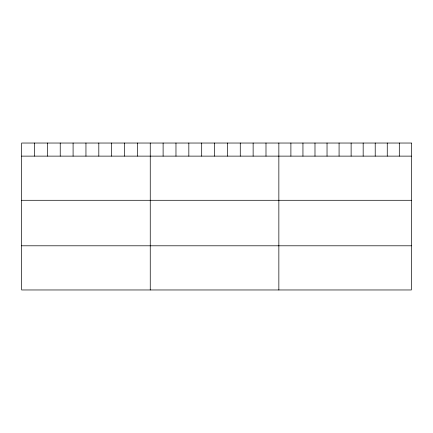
<?xml version="1.0" encoding="UTF-8"?>
<svg xmlns="http://www.w3.org/2000/svg" width="433" height="433" viewBox="0 0 433 433"><rect width="100%" height="100%" fill="white"/><g stroke="black" fill="none" stroke-linecap="round" stroke-linejoin="round"><path stroke-width="0.65" d="M21.65 156.124L411.35 156.124M21.65 200.29L411.35 200.29M21.65 245.798L411.35 245.798M399.307 143.036L399.307 156.124M387.259 143.036L387.259 156.124M375.216 143.036L375.216 156.124M363.168 143.036L363.168 156.124M351.125 143.036L351.125 156.124M339.077 143.036L339.077 156.124M327.034 143.036L327.034 156.124M314.986 143.036L314.986 156.124M302.943 143.036L302.943 156.124M290.895 143.036L290.895 156.124M278.852 143.036L278.852 289.964M265.992 143.036L265.992 156.124M253.132 143.036L253.132 156.124M240.272 143.036L240.272 156.124M227.412 143.036L227.412 156.124M214.552 143.036L214.552 156.124M201.691 143.036L201.691 156.124M188.831 143.036L188.831 156.124M175.971 143.036L175.971 156.124M163.111 143.036L163.111 156.124M150.251 143.036L150.251 289.964M137.391 143.036L137.391 156.124M124.531 143.036L124.531 156.124M111.671 143.036L111.671 156.124M98.811 143.036L98.811 156.124M85.951 143.036L85.951 156.124M73.09 143.036L73.09 156.124M60.23 143.036L60.23 156.124M47.37 143.036L47.37 156.124M34.51 143.036L34.51 156.124M411.35 143.036L21.65 143.036L21.65 289.964L411.35 289.964L411.35 143.036"/></g></svg>
